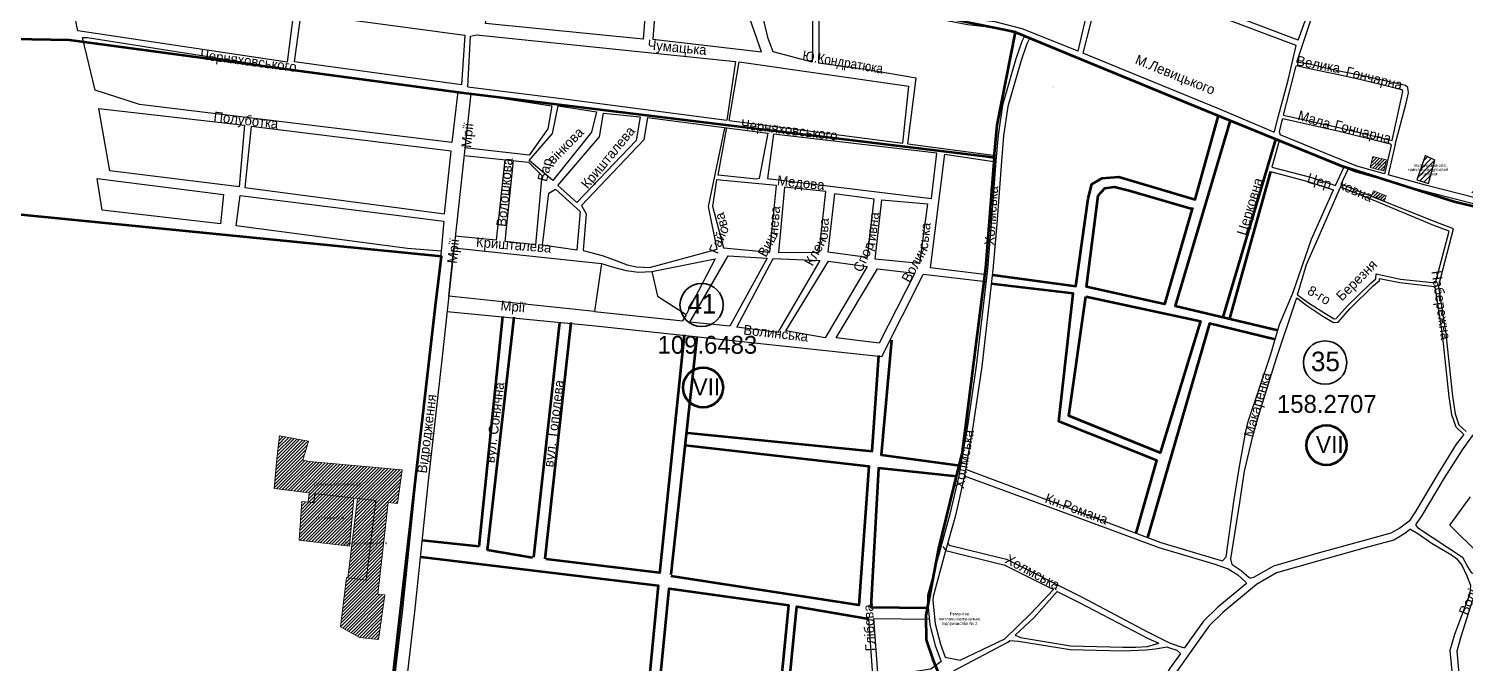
# Model space of a CAD drawing. Header units: millimetres. Extents: x 1378883 to 1389513, y 5662980 to 5673292.
# Drawn here: x 1381023 to 1383360, y 5667313 to 5668345 of the extents above; entities that cross this region are included whole.
import ezdxf
from ezdxf.enums import TextEntityAlignment as Align

# ---------------------------------------------------------------- set-up
doc = ezdxf.new("R2010")
doc.units = ezdxf.units.MM
for name, color, linetype in [('$Work', 1, 'Continuous'), ('N-raion', 1, 'Continuous'), ('zona', 3, 'Continuous'), ('вулиці', 7, 'Continuous'), ('ВулНазва', 7, 'Continuous'), ('КартаСкан', 252, 'Continuous'), ('НАДЗЕМКА', 7, 'Continuous'), ('площа', 7, 'Continuous'), ('район', 6, 'Continuous')]:
    doc.layers.add(name, color=color, linetype=linetype)
doc.layers.add('_5Інше', color=252, linetype='Continuous', lineweight=25)
doc.styles.add('GRAD', font='crr36__c.shx', dxfattribs={"oblique": 10})
picture_1 = doc.add_image_def('image1.tif', size_in_pixel=(29607, 29619))
pattern_1 = [(45, (2.4066, 2.8008), (-2.6516504294, 2.6516504294), [])]

# ---------------------------------------------------------------- blocks, each defined once
blk = doc.blocks.new('ТуріяВодоох')
at = {"layer": '_5Інше', "color": 140}
blk.add_lwpolyline([(46453, 25270), (46406, 25316), (46440, 25362)], dxfattribs=at)

msp = doc.modelspace()

# ---------------------------------------------------------------- hatches: boundary and pattern name
at = {"layer": 'вулиці', "lineweight": -2}
h = msp.add_hatch(dxfattribs=at)
h.set_pattern_fill('ANSI31', color=2, scale=30, style=0)
h.set_pattern_definition(pattern_1)
h.paths.add_polyline_path([(1383227.9, 5668113.4), (1383231.9, 5668131.3), (1383209.6, 5668137), (1383205.6, 5668119.1), (1383215.6, 5668116.5), (1383218.3, 5668115.8)])
h.paths.add_polyline_path([(1383212, 5668122.5), (1383227.8, 5668122.5), (1383227.8, 5668127.5), (1383212, 5668127.5)], flags=24)
h = msp.add_hatch(dxfattribs=at)
h.set_pattern_fill('ANSI31', color=5, scale=50, style=0)
h.set_pattern_definition([(45, (2.4066, 2.801), (-4.4194173824, 4.4194173824), [])])
h.paths.add_polyline_path([(1383310.6, 5668131.2), (1383296.1, 5668137.8), (1383295.1, 5668138.2), (1383287.4, 5668115.8), (1383281.3, 5668099.2), (1383300.2, 5668092.8)])
h.paths.add_polyline_path([(1383280.3, 5668105.1), (1383320.3, 5668105.1), (1383320.3, 5668112.6), (1383280.3, 5668112.6)], flags=9)
h.paths.add_polyline_path([(1383265.6, 5668118.8), (1383337.3, 5668118.8), (1383337.3, 5668126.3), (1383265.6, 5668126.3)], flags=9)
h.paths.add_polyline_path([(1383253.4, 5668112.6), (1383341.7, 5668112.6), (1383341.7, 5668117.6), (1383253.4, 5668117.6)], flags=9)
h = msp.add_hatch(dxfattribs=at)
h.set_pattern_fill('ANSI31', color=2, scale=30, style=0)
h.set_pattern_definition(pattern_1)
h.paths.add_polyline_path([(1383210.8, 5668081.4), (1383207.7, 5668072.3), (1383228.5, 5668064.1), (1383231.5, 5668072.9)])
h.paths.add_polyline_path([(1383212.7, 5668069.2), (1383228.6, 5668069.2), (1383228.6, 5668074.2), (1383212.7, 5668074.2)], flags=25)
h.paths.add_polyline_path([(1383280.3, 5668105.1), (1383320.3, 5668105.1), (1383320.3, 5668112.6), (1383280.3, 5668112.6)], flags=9)
h.paths.add_polyline_path([(1383142.8, 5668089.6), (1383216.3, 5668057.9), (1383222.6, 5668072.6), (1383149.2, 5668104.3)], flags=9)
h = msp.add_hatch(dxfattribs=at)
h.set_pattern_fill('ANSI31', color=2, scale=30, style=0)
h.set_pattern_definition(pattern_1)
h.paths.add_polyline_path([(1383377.5, 5668102.5), (1383370.7, 5668077), (1383398.1, 5668069.8), (1383404.8, 5668095.5)])
h.paths.add_polyline_path([(1383355.2, 5668081.4), (1383428.6, 5668081.4), (1383428.6, 5668088.9), (1383355.2, 5668088.9)], flags=9)
h = msp.add_hatch(dxfattribs=at)
h.set_pattern_fill('ANSI31', color=5, scale=30, style=0)
h.set_pattern_definition(pattern_1)
h.paths.add_polyline_path([(1381630.5, 5667627.5), (1381479.6, 5667641.2), (1381468.9, 5667642.9), (1381477.9, 5667673.9), (1381430.6, 5667682.9), (1381426.5, 5667645.5), (1381422, 5667596.9), (1381479, 5667590), (1381477.6, 5667574.9), (1381486.9, 5667573.8), (1381488.3, 5667589), (1381551.9, 5667581.5), (1381557.9, 5667580.9), (1381587.7, 5667577.3), (1381572.1, 5667448.2), (1381542.3, 5667451.8), (1381540.1, 5667452.1), (1381530.1, 5667372.1), (1381561.1, 5667354.9), (1381592.2, 5667351.4), (1381602.3, 5667424.2), (1381591.1, 5667425.4), (1381607.5, 5667574.5), (1381622.9, 5667572.8)])
h.paths.add_polyline_path([(1381486.2, 5667600.3), (1381563.1, 5667600.3), (1381563.1, 5667607.9), (1381486.2, 5667607.9)], flags=24)
h.paths.add_polyline_path([(1381533.6, 5667504.5), (1381606.8, 5667504.5), (1381606.8, 5667512.1), (1381533.6, 5667512.1)], flags=25)
h = msp.add_hatch(dxfattribs=at)
h.set_pattern_fill('ANSI31', color=12, scale=30, style=0)
h.set_pattern_definition(pattern_1)
h.paths.add_polyline_path([(1381488.3, 5667588.9), (1381486.9, 5667573.8), (1381467.3, 5667576), (1381463.1, 5667512.8), (1381544.5, 5667503.2), (1381551.8, 5667581.5)])
h.paths.add_polyline_path([(1381484.7, 5667545.6), (1381543.9, 5667545.6), (1381543.9, 5667553.1), (1381484.7, 5667553.1)], flags=24)
h.paths.add_polyline_path([(1381523.1, 5667504.6), (1381617.3, 5667504.6), (1381617.3, 5667512.1), (1381523.1, 5667512.1)], flags=9)
h = msp.add_hatch(dxfattribs=at)
h.set_pattern_fill('ANSI31', color=5, scale=30, style=0)
h.set_pattern_definition(pattern_1)
h.paths.add_polyline_path([(1381542.3, 5667451.8), (1381572.1, 5667448.2), (1381587.7, 5667577.3), (1381557.9, 5667580.9)])
h.paths.add_polyline_path([(1381523.1, 5667504.6), (1381617.3, 5667504.6), (1381617.3, 5667512.1), (1381523.1, 5667512.1)], flags=9)

# ---------------------------------------------------------------- linework, layer by layer
at = {"layer": '$Work', "color": 7, "lineweight": -2}
msp.add_lwpolyline([(1383310.6, 5668131.2), (1383296.1, 5668137.8), (1383295.1, 5668138.2), (1383287.4, 5668115.8), (1383281.3, 5668099.2), (1383300.2, 5668092.8)], close=True, dxfattribs=at)
at = {"layer": 'N-raion', "color": 1, "lineweight": 35}
for centre in [(1382117.7, 5667895.5), (1383132.1, 5667801.8)]:
    msp.add_circle(centre, 35.2, dxfattribs=at)
at = {"layer": 'zona', "color": 3, "lineweight": 60}
for centre in [(1382120, 5667761.3), (1383134.4, 5667667.6)]:
    msp.add_circle(centre, 32.5, dxfattribs=at)
at = {"layer": 'вулиці', "color": 7}
for points in [[(1382730.3, 5668308.3), (1382639.3, 5668344.6), (1382595.4, 5668356.1), (1382551.7, 5668361), (1382478.3, 5668375.3), (1382438.1, 5668389.8), (1382415.9, 5668403.5), (1382390.6, 5668438.6), (1382359.4, 5668513), (1382320.5, 5668602.6), (1382309.8, 5668625.8)], [(1382642.9, 5668332.4), (1382636.2, 5668335.1), (1382593.5, 5668346.2), (1382550.2, 5668351.1), (1382475.6, 5668365.6), (1382433.7, 5668380.8), (1382408.9, 5668396.1), (1382381.9, 5668433.6), (1382376, 5668447.7)], [(1382730.3, 5668308.3), (1382761.8, 5668443.9)], [(1383088.5, 5668326.2), (1382805.9, 5668433.3), (1382789.2, 5668441.9)], [(1383086.1, 5668290.3), (1383109.3, 5668360.5), (1383125.5, 5668444.1)], [(1381092.7, 5668422.2), (1381453.7, 5668371.4), (1381443.3, 5668290.2), (1381103, 5668341.1), (1381095.1, 5668377.7), (1381092.7, 5668422.2)], [(1382776.9, 5668437), (1382770.3, 5668432.9), (1382738.2, 5668305.1)], [(1383085.3, 5668317.3), (1382801.8, 5668424.1), (1382776.9, 5668437)], [(1382234.2, 5668307.3), (1382226, 5668328.7), (1382212.3, 5668385), (1382210.2, 5668403.7), (1382221.4, 5668415.2)], [(1381465.7, 5668370.2), (1381732.2, 5668334.1), (1381726.9, 5668253.7), (1381455.4, 5668290.9), (1381466.1, 5668370.1)], [(1383088.5, 5668326.2), (1383101.8, 5668363.5)], [(1381110.3, 5668330.3), (1381118.2, 5668330.3), (1381444.8, 5668278.9), (1381720.8, 5668242.7), (1381711.5, 5668159.6), (1381203.1, 5668221.4), (1381130.7, 5668245), (1381110.3, 5668330.3)], [(1381737.5, 5668250.5), (1381741.9, 5668332.6), (1381751.3, 5668335), (1382172.8, 5668291.6), (1382158.9, 5668196.2)], [(1382642.9, 5668332.4), (1382638.8, 5668323.9), (1382629.1, 5668295.6), (1382607.3, 5668220.5), (1382600, 5668171.5), (1382596.6, 5668130.1), (1382588.9, 5668028.4), (1382582.7, 5667953.7), (1382564.5, 5667796.5), (1382550.3, 5667699.1), (1382536, 5667617.9), (1382521.8, 5667555.3), (1382505.3, 5667495.7), (1382485.3, 5667422.9), (1382485, 5667415.4), (1382489, 5667375.2), (1382497.9, 5667341.5), (1382507.2, 5667315.5)], [(1382651.2, 5668329.1), (1382647.1, 5668320.4), (1382637.7, 5668292.9), (1382616.1, 5668218.5), (1382608.9, 5668170.5), (1382605.6, 5668129.4), (1382597.9, 5668027.7), (1382591.7, 5667952.9), (1382573.4, 5667795.4), (1382559.2, 5667697.6), (1382544.8, 5667616.1), (1382530.5, 5667553.1), (1382513.9, 5667493.3), (1382494.3, 5667421.5), (1382494.1, 5667415.7), (1382497.8, 5667376.8), (1382506.5, 5667344.2), (1382514.1, 5667322.8)], [(1383051.8, 5668164.5), (1383049.1, 5668165.5), (1382955.3, 5668205.1), (1382734.5, 5668295.9), (1382651.2, 5668329.1)], [(1382297.7, 5668290.1), (1382234.2, 5668307.3)], [(1383048.9, 5668176.5), (1382959.1, 5668214.4), (1382738.2, 5668305.1)], [(1383048.9, 5668176.5), (1383049.8, 5668177.3), (1383054.7, 5668197.2), (1383072.1, 5668261.2), (1383085.3, 5668317.3)], [(1382162.3, 5668195.7), (1382179, 5668291), (1382455, 5668251.3)], [(1382453.2, 5668157.7), (1382466.6, 5668264.6), (1382384.5, 5668278.6), (1382307.7, 5668288.7)], [(1383064.7, 5668204.3), (1383084.4, 5668282.4), (1383084.8, 5668284.5)], [(1383241.2, 5668163.1), (1383241.2, 5668163.1), (1383258.7, 5668242.4), (1383257.8, 5668245.4), (1383188.8, 5668262.2), (1383153.9, 5668269.6), (1383106.5, 5668279.4), (1383084.8, 5668284.5)], [(1383246.4, 5668156.7), (1383264.1, 5668223.5), (1383268.1, 5668240.5), (1383266.8, 5668248.9), (1383262.7, 5668252.2), (1383191.3, 5668268.9), (1383155.1, 5668275.5), (1383108.3, 5668286.3), (1383086.1, 5668290.3)], [(1381742, 5668239.3), (1381695.5, 5667811.4), (1381672.7, 5667609.3), (1381650.5, 5667396.3), (1381615, 5667094.7), (1381595.5, 5666903.1)], [(1381742, 5668239.3), (1381873.8, 5668219.3), (1381867.4, 5668181.8), (1381837.1, 5668139.4), (1381732.4, 5668151.2)], [(1381737.5, 5668250.5), (1381898.3, 5668230.3), (1382158.9, 5668196.2)], [(1381136.8, 5668215), (1381374, 5668187.7), (1381365, 5668087.6), (1381154.7, 5668113.9), (1381136.8, 5668215)], [(1381884.2, 5668219.2), (1381946.6, 5668209.4), (1381938.5, 5668176.7), (1381875.7, 5668097.9), (1381836.9, 5668130.7), (1381875, 5668174.5), (1381884.2, 5668219.2)], [(1381957.9, 5668207.5), (1382017.7, 5668201.7), (1382011.1, 5668162.8), (1381914.6, 5668062), (1381883.6, 5668089.8), (1381951.5, 5668168.9), (1381957.9, 5668207.5)], [(1381385, 5668185.9), (1381374.2, 5668086.7), (1381699.1, 5668043.8), (1381710.2, 5668145.4), (1381385, 5668185.9)], [(1382029.8, 5668200.6), (1382023.5, 5668164.2), (1381922.4, 5668057.3), (1381929.9, 5668043.7)], [(1382029.8, 5668200.6), (1382225.5, 5668174.7), (1382211.5, 5668101), (1382207.1, 5668100.1), (1382144.4, 5668106.6), (1382158.6, 5668184)], [(1382154.8, 5668183.2), (1382128.5, 5668055.9), (1382142.4, 5667985.6), (1382034.7, 5667956.6)], [(1382162.3, 5668195.7), (1382445.2, 5668158.7)], [(1383058.9, 5668172.3), (1383059, 5668173.3), (1383058, 5668177.3), (1383062.5, 5668195.3), (1383063.3, 5668198.5)], [(1383063.3, 5668198.5), (1383155.2, 5668178), (1383237.8, 5668157.7), (1383239.8, 5668155.3), (1383228.9, 5668108.8)], [(1383064.7, 5668204.3), (1383156.5, 5668183.8), (1383241.2, 5668163.1)], [(1382234.5, 5668173.4), (1382225, 5668101), (1382491.6, 5668068.7), (1382500.6, 5668142.2), (1382234.5, 5668173.4)], [(1383057.6, 5668162.5), (1383045.2, 5668119.6)], [(1383162.4, 5668119.3), (1383057.6, 5668162.5)], [(1383228.9, 5668108.8), (1383183.8, 5668121.3), (1383058.9, 5668172.3)], [(1381731.1, 5668138.8), (1381836.2, 5668127.6), (1381857.8, 5668106.3), (1381847.3, 5667993.3), (1381798.3, 5667998.9), (1381811.8, 5668130.3)], [(1382453.2, 5668157.6), (1382596.4, 5668138.8)], [(1382581.7, 5667944.4), (1382490.1, 5667956.1), (1382513.5, 5668140.8)], [(1382513.5, 5668140.8), (1382596.4, 5668128.1)], [(1383246.4, 5668156.7), (1383234.7, 5668107.1)], [(1381797.6, 5668131.8), (1381783.6, 5668000.8), (1381727.4, 5668006.5), (1381716.8, 5668007.5)], [(1383045.2, 5668119.6), (1383108.4, 5668103.4), (1383149.3, 5668089.9)], [(1383149.3, 5668089.9), (1383162.4, 5668119.3)], [(1383158.4, 5668092.1), (1383169.8, 5668116.3)], [(1383445, 5668041.7), (1383293.1, 5668080.4), (1383180.6, 5668111.9), (1383169.8, 5668116.3)], [(1381134.1, 5668101.1), (1381340, 5668075.1), (1381334.7, 5668027.7), (1381142.1, 5668049.9), (1381134.1, 5668101.1)], [(1382153.5, 5667988.5), (1382228.5, 5667981.3), (1382239.4, 5668089.9), (1382141.8, 5668099.1), (1382135.6, 5668056), (1382153.5, 5667988.5)], [(1383043.5, 5668112.7), (1383106.2, 5668095.7), (1383146, 5668082.6)], [(1383316.4, 5667925.3), (1383341.3, 5668019.3), (1383311.2, 5668030.5), (1383214.8, 5668069.1), (1383158.4, 5668092.1)], [(1383485.7, 5668053.2), (1383459.4, 5668048.4), (1383295.6, 5668090.1), (1383234.7, 5668107.1)], [(1381366.6, 5668073.6), (1381698.5, 5668031.7), (1381694, 5667983.2), (1381639.3, 5667987.1), (1381360.2, 5668024.3), (1381366.6, 5668073.6)], [(1381869.2, 5668077.2), (1381880.2, 5668084), (1381920.1, 5668047.5), (1381914.4, 5667984.4), (1381859, 5667992.6), (1381869.2, 5668077.2)], [(1382242.9, 5667981), (1382308.9, 5667981.2), (1382319.6, 5668080.2), (1382252.3, 5668087.2), (1382242.9, 5667981)], [(1382322.8, 5667981.8), (1382387.4, 5667973.1), (1382398.3, 5668067.8), (1382333.9, 5668076.2), (1382322.8, 5667981.8)], [(1382410.9, 5668066.5), (1382485.3, 5668060), (1382472.4, 5667962.8), (1382400.2, 5667970.1), (1382410.9, 5668066.5)], [(1382965.3, 5667479.2), (1382971, 5667485.9), (1382983.8, 5667576.2), (1382992.7, 5667632.6), (1383002.9, 5667689.9), (1383007.2, 5667706.1), (1383043.2, 5667813.9), (1383058.1, 5667864), (1383079.4, 5667914.8), (1383110.2, 5668002.5), (1383146, 5668082.6)], [(1383087.5, 5667912.2), (1383104.9, 5667899.2), (1383131.6, 5667882.3), (1383147.1, 5667873), (1383150.3, 5667873.4), (1383168.4, 5667893.9), (1383206.4, 5667931.2), (1383214.6, 5667938.2), (1383215, 5667946), (1383254.6, 5667937.7), (1383296.6, 5667932.9), (1383311.8, 5667931.7), (1383334.1, 5668015.6), (1383309, 5668024.9), (1383213, 5668064.6), (1383157.1, 5668087.2)], [(1383087.5, 5667912.2), (1383102, 5667961.3), (1383118.6, 5667999.3), (1383157.1, 5668087.2)], [(1381929.9, 5668043.7), (1381925.2, 5667984), (1381956.1, 5667976)], [(1381694, 5667983.2), (1381675.6, 5667813.6), (1381652.9, 5667611.8), (1381630.2, 5667395.6), (1381595.1, 5667096.7), (1381567.7, 5666827.1), (1381527.4, 5666509.7), (1381489.5, 5666187.6)], [(1381714.7, 5667988.3), (1381955, 5667963.1), (1381943.6, 5667885), (1381706.2, 5667909.6), (1381714.7, 5667988.3)], [(1381956.1, 5667976), (1381975.2, 5667968.8), (1381996.6, 5667960.6), (1382011.5, 5667957.5), (1382034.7, 5667956.6)], [(1382161, 5667975.4), (1382224.6, 5667971.5), (1382163.8, 5667860.8), (1382098.7, 5667867.7), (1382161, 5667975.4)], [(1381955, 5667963.1), (1381972.2, 5667957.7), (1381995, 5667951.7), (1382014.8, 5667948.7), (1382036.9, 5667950.1)], [(1382036.9, 5667950.1), (1382139.6, 5667970.3), (1382092.4, 5667879.8), (1382092.4, 5667879.8)], [(1382036.9, 5667950.1), (1382045.8, 5667909.9), (1382092.4, 5667879.8)], [(1382234, 5667970.9), (1382310.2, 5667967.9), (1382241.9, 5667851), (1382175, 5667859.7), (1382234, 5667970.9)], [(1382324.1, 5667967), (1382386.8, 5667958.2), (1382318.5, 5667842.1), (1382254.9, 5667853.5), (1382324.1, 5667967)], [(1382404.1, 5667954.2), (1382464.6, 5667947.4), (1382406.6, 5667833.3), (1382336.6, 5667842.3), (1382404.1, 5667954.2)], [(1382580.3, 5667932.9), (1382478.2, 5667945.3), (1382478.2, 5667945.3), (1382478.2, 5667945.3)], [(1383086, 5667907.3), (1383102.4, 5667894.9), (1383128.4, 5667877.2), (1383145.8, 5667866.8), (1383153.3, 5667867.7), (1383172.8, 5667889.8), (1383210.5, 5667926.8), (1383220.5, 5667935.3), (1383220.7, 5667938.7), (1383253.6, 5667931.8), (1383296, 5667927), (1383310.6, 5667925.8)], [(1382980.8, 5667473.4), (1382978.6, 5667482.5), (1382993.3, 5667574.2), (1383001.2, 5667625.1), (1383014.3, 5667682.2), (1383020, 5667702.7), (1383052.7, 5667807.4), (1383083.7, 5667899.7), (1383086, 5667907.3)], [(1383310.6, 5667925.8), (1383322.5, 5667847.8), (1383327.9, 5667797), (1383333.3, 5667746.4), (1383337.8, 5667717.2), (1383344.6, 5667697.2), (1383358.1, 5667684.8)], [(1383316.4, 5667925.3), (1383328.4, 5667848.7), (1383333.9, 5667797.7), (1383339.3, 5667747.1), (1383343.6, 5667718.6), (1383349.8, 5667700.6), (1383361.9, 5667689.5)], [(1383517.8, 5667828.4), (1383472.5, 5667780.1), (1383408.8, 5667716.1), (1383371.6, 5667682.5), (1383355, 5667660), (1383325.4, 5667613.5), (1383289.5, 5667553.3), (1383279.2, 5667538.1)], [(1383358.1, 5667684.8), (1383345.2, 5667668.9), (1383315.1, 5667619.6), (1383279.4, 5667559.7), (1383268.7, 5667544), (1383253.8, 5667532.8), (1383239.3, 5667524.5), (1383194.2, 5667512.1), (1383118.9, 5667491.2), (1383048.4, 5667470.9), (1383015.5, 5667452.1), (1383011.5, 5667451.1)], [(1382547, 5667628.7), (1382749.3, 5667552.4), (1382864.7, 5667509.4), (1382953.9, 5667482.9), (1382965.3, 5667479.2)], [(1382545.1, 5667617.5), (1382746.2, 5667543.9), (1382861.8, 5667500.9), (1382951.2, 5667474.4), (1382974.5, 5667466.7), (1382990.1, 5667456.8), (1383003, 5667444.8), (1383004.2, 5667442.7)], [(1383271.1, 5667530.8), (1383260.4, 5667522.8), (1383243.9, 5667513.3), (1383197.4, 5667500.5), (1383122.2, 5667479.6), (1383053.2, 5667459.8), (1383020.7, 5667440.9), (1382965.7, 5667395.3), (1382943.4, 5667373.6), (1382921.9, 5667343.3), (1382890.3, 5667299), (1382873.4, 5667271.7), (1382857.8, 5667227)], [(1383271.1, 5667530.8), (1383283.2, 5667524), (1383306.5, 5667507.6), (1383337.7, 5667489), (1383346.2, 5667483), (1383354.5, 5667472.5), (1383362.5, 5667455.3), (1383368.8, 5667439.7), (1383367.7, 5667425.6), (1383342.7, 5667359.6), (1383335.1, 5667333.6), (1383343, 5667250.4)], [(1383279.2, 5667538.1), (1383282.7, 5667533.4), (1383355.6, 5667485.2), (1383364.4, 5667469), (1383369.6, 5667460.5), (1383374.1, 5667458.1), (1383376.6, 5667457.7), (1383382.7, 5667470.9), (1383385.7, 5667485.6), (1383387.9, 5667490.7), (1383391.7, 5667495), (1383415.9, 5667513.5)], [(1382518.1, 5667508.5), (1382520.7, 5667505.1), (1382604.7, 5667484.4), (1382613.7, 5667482.3), (1382736.6, 5667420.6), (1382843.3, 5667364.2), (1382879.2, 5667346.1), (1382894.2, 5667340.5), (1382903.3, 5667337.9)], [(1382510.2, 5667502.5), (1382514.9, 5667496.3), (1382602.3, 5667474.7), (1382610.2, 5667472.9), (1382690, 5667432.8)], [(1382980.8, 5667473.4), (1382995.6, 5667464), (1383008.4, 5667452.2), (1383011.5, 5667451.1)], [(1383004.2, 5667442.7), (1382957.7, 5667404.3), (1382934.3, 5667381.4), (1382912.1, 5667350.3), (1382903.3, 5667337.9)], [(1382514.1, 5667322.8), (1382538.4, 5667317.9), (1382611, 5667352.5), (1382652.8, 5667393.1), (1382690, 5667432.8)], [(1382628, 5667358.6), (1382658.6, 5667387.5), (1382696, 5667429.8)], [(1382696, 5667429.8), (1382732, 5667411.7), (1382844, 5667353.1), (1382861.4, 5667345.6)], [(1383371.8, 5667416), (1383353.1, 5667356.1), (1383346.3, 5667332.5), (1383353.7, 5667253.9)], [(1382397, 5667285.7), (1382389.8, 5667385.4)], [(1382397.8, 5667385.9), (1382488.1, 5667384.5)], [(1382507.2, 5667315.5), (1382490.5, 5667303.5), (1382404.7, 5667290.2), (1382397.8, 5667385.9)], [(1382521.6, 5667291), (1382529.6, 5667301.6), (1382616, 5667347.3), (1382619.1, 5667350.1)], [(1382619.1, 5667350.1), (1382633.4, 5667348.9), (1382717.5, 5667335), (1382802.8, 5667333.1), (1382840.8, 5667334.9), (1382855.7, 5667336.4), (1382875, 5667339.7)], [(1382628, 5667358.6), (1382636.6, 5667354.6), (1382718, 5667341), (1382802.9, 5667339.1), (1382824, 5667339.2), (1382843.1, 5667340.3), (1382861.4, 5667345.6)], [(1382896.6, 5667328.5), (1382880.3, 5667305.7), (1382862.5, 5667276.9), (1382838.4, 5667207.9), (1382817.2, 5667147.6), (1382797.6, 5667079), (1382793, 5667067.1)], [(1382875, 5667339.7), (1382877.3, 5667338.7), (1382890.9, 5667334), (1382896.6, 5667328.5)]]:
    msp.add_lwpolyline(points, dxfattribs=at)
at = {"layer": 'вулиці', "color": 7, "lineweight": -2}
for points in [[(1381777.7, 5668435.4), (1381914.5, 5668432.2), (1382030.4, 5668424.9), (1382022.4, 5668327.5), (1381766.1, 5668353.3), (1381777.7, 5668435.4)], [(1382045.4, 5668422.5), (1382038.2, 5668328), (1382215.3, 5668307.1), (1382178.4, 5668413.1), (1382045.5, 5668423.3)], [(1382295.3, 5668430.7), (1382297.7, 5668424), (1382298.2, 5668316.4), (1382297.7, 5668290.1)], [(1382305.2, 5668432.8), (1382307.7, 5668425.7), (1382308.2, 5668316.3), (1382307.7, 5668288.7)], [(1382445.2, 5668158.7), (1382455, 5668251.3)], [(1381703.5, 5667885.1), (1381945, 5667861.7), (1382410.7, 5667812), (1382478.2, 5667945.3)], [(1381943.6, 5667885), (1382087, 5667869.5), (1382093.3, 5667879.3)]]:
    msp.add_lwpolyline(points, dxfattribs=at)
at = {"layer": 'вулиці', "color": 2, "lineweight": 70}
for points in [[(1382590.7, 5667944.3), (1382726.5, 5667926.2), (1382746.4, 5668068.9), (1382752.5, 5668091.9), (1382769.4, 5668101.6), (1382796.7, 5668104), (1382920.5, 5668067.1), (1382958.9, 5668203.6)], [(1382977.7, 5668195.7), (1382888.3, 5667894.3), (1383055.4, 5667854.7)], [(1382966.1, 5667875.9), (1383051.8, 5668164.5)], [(1383043.5, 5668112.7), (1382976.6, 5667873.4)], [(1382916.3, 5668054.1), (1382870.7, 5667896.9), (1382743.8, 5667925.2), (1382763, 5668073.7), (1382773.8, 5668085.5), (1382789.5, 5668087.9), (1382813.6, 5668081.6), (1382915.7, 5668051.9)], [(1382824.6, 5667524.3), (1382858.4, 5667642.4), (1382698.8, 5667706.3), (1382722.1, 5667914.4), (1382602.5, 5667928.5), (1382589.1, 5667930)], [(1382742.8, 5667909.1), (1382929.4, 5667869.3), (1382863.6, 5667655.2), (1382715.3, 5667715), (1382742.8, 5667909.1)], [(1381793.9, 5667876.9), (1381755.1, 5667503)], [(1381769.1, 5667496.8), (1381812.5, 5667875.5)], [(1381886.2, 5667867), (1381844.3, 5667485.2)], [(1381862.9, 5667482.8), (1381905.2, 5667866.9)], [(1383050.9, 5667839.5), (1382944, 5667865.3), (1382843.1, 5667517.4)], [(1382089.3, 5667846.9), (1382049.1, 5667459)], [(1382068, 5667457.1), (1382110.6, 5667844)], [(1382426.7, 5667838.5), (1382409.7, 5667651.7), (1382537.7, 5667634.5)], [(1382095.2, 5667687.6), (1382395.3, 5667658), (1382406.1, 5667813.3)], [(1382091.1, 5667667.5), (1382389.5, 5667633.6), (1382373.6, 5667407.6), (1382068.3, 5667454.4)], [(1382533.2, 5667616.6), (1382405.6, 5667630), (1382392.8, 5667403.9), (1382486, 5667403.1)], [(1381755.1, 5667503), (1381662.9, 5667512.5)], [(1381660.9, 5667486.2), (1382047, 5667439.2), (1382019.1, 5667151.1)], [(1381842.7, 5667484.2), (1381769.1, 5667496.8)], [(1382049.4, 5667459.8), (1381864.1, 5667482.1)], [(1382037.5, 5667158.7), (1382065.1, 5667434.2), (1382247.5, 5667408.9), (1382258.9, 5667407.4), (1382240.9, 5667224.9)], [(1382255.1, 5667229.5), (1382272.5, 5667405.2), (1382389.8, 5667385.4)]]:
    msp.add_lwpolyline(points, dxfattribs=at)
at = {"layer": 'ВулНазва', "color": 7, "lineweight": 9}
for points in [[(1383209.6, 5668137), (1383231.9, 5668131.3), (1383227.9, 5668113.4), (1383218.3, 5668115.8), (1383215.6, 5668116.5), (1383205.6, 5668119.1), (1383209.6, 5668137)], [(1383207.7, 5668072.3), (1383210.8, 5668081.4), (1383231.5, 5668072.9), (1383228.5, 5668064.1), (1383207.7, 5668072.3)], [(1381551.9, 5667581.5), (1381488.3, 5667589), (1381486.9, 5667573.8), (1381477.6, 5667574.9), (1381479, 5667590), (1381422, 5667596.9), (1381426.5, 5667645.5), (1381430.6, 5667682.9), (1381477.9, 5667673.9), (1381468.9, 5667642.9), (1381479.6, 5667641.2), (1381630.5, 5667627.5), (1381622.9, 5667572.8), (1381607.5, 5667574.5), (1381591.1, 5667425.4), (1381602.3, 5667424.2), (1381592.2, 5667351.4), (1381561.1, 5667354.9), (1381530.1, 5667372.1), (1381540.1, 5667452.1), (1381542.3, 5667451.8), (1381572.1, 5667448.2), (1381587.7, 5667577.3), (1381557.9, 5667580.9), (1381551.9, 5667581.5)], [(1381544.5, 5667503.2), (1381463.1, 5667512.8), (1381467.3, 5667576), (1381486.9, 5667573.8), (1381488.3, 5667588.9), (1381551.8, 5667581.5), (1381544.5, 5667503.2)], [(1381557.9, 5667580.9), (1381587.7, 5667577.3), (1381572.1, 5667448.2), (1381542.3, 5667451.8), (1381557.9, 5667580.9)]]:
    msp.add_lwpolyline(points, close=True, dxfattribs=at)
at = {"layer": 'район', "color": 6, "lineweight": 100}
for points in [[(1382593.5, 5668135.6), (1382598.3, 5668187.8), (1382628.5, 5668339.2), (1382457.7, 5668373.7)], [(1380876.3, 5668330.5), (1381088.6, 5668326.8), (1381725.7, 5668240.8), (1382156.9, 5668188.5), (1382578.5, 5668137.5), (1382593.5, 5668135.6), (1382579.7, 5667955.2), (1382541.6, 5667656.1), (1382533.6, 5667623.6), (1382503.3, 5667499.5), (1382482.7, 5667390.3), (1382483.3, 5667350.8), (1382493.2, 5667320.6), (1382502.8, 5667297.9)], [(1382628.5, 5668339.2), (1382725.5, 5668299.2), (1382948.4, 5668207.4), (1383048.2, 5668166.8), (1383162.8, 5668120)], [(1383490.8, 5668027.6), (1383342.3, 5668063), (1383162.8, 5668120)], [(1381477.2, 5666153), (1381504.5, 5666361.7), (1381536.1, 5666602.3), (1381568.6, 5666873.2), (1381599.6, 5667149.2), (1381637.3, 5667483.1), (1381684.8, 5667894.2), (1381694.2, 5667974.1), (1380900.4, 5668053)]]:
    msp.add_lwpolyline(points, dxfattribs=at)

# ---------------------------------------------------------------- block references
at = {"layer": 'вулиці', "color": 7}
msp.add_blockref('ТуріяВодоох', (1336928.9, 5642221.4), dxfattribs=at)

# ---------------------------------------------------------------- texts
at = {"layer": 'N-raion', "color": 1, "lineweight": 35}
for s, p in [('41', (1382094.6, 5667881.6)), ('35', (1383109.1, 5667787.9))]:
    msp.add_text(s, height=31.73, dxfattribs=at).set_placement(p)
for s, p in [('109.6483', (1382127.1, 5667816.2)), ('158.2707', (1383134.9, 5667720.1))]:
    msp.add_text(s, height=29.05, dxfattribs=at).set_placement(p, align=Align.CENTER)
at = {"layer": 'zona', "color": 3, "lineweight": 60}
for p in [(1382102.8, 5667748.5), (1383117.2, 5667654.8)]:
    msp.add_text('VII', height=27.66, dxfattribs=at).set_placement(p)
at = {"layer": 'вулиці', "color": 7, "style": 'GRAD'}
msp.add_text('41', height=1, rotation=344.6434, dxfattribs=at).set_placement((1382691.4, 5668252.5))
msp.add_text('41', height=1, rotation=344.6434, dxfattribs=at).set_placement((1382691.4, 5668252.5))
at = {"layer": 'ВулНазва', "color": 1, "lineweight": 9}
for s, rotation, p in [('Чумацька', 354.6821, (1382077.5, 5668312.1)), ('Черняховського', 352.4111, (1381380, 5668290.3)), ('М.Левицького', 338.0087, (1382887.5, 5668268)), ('Велика', 349.5927, (1383121.2, 5668286.6)), ('Гончарна', 345.7123, (1383211.5, 5668261.9)), ('Полуботка', 353.3914, (1381376.1, 5668194.2)), ('Мала', 343.7576, (1383114.6, 5668197)), ('Мрiї ', 84.5379, (1381738.7, 5668174.2)), ('Кришталева', 50.4382, (1381967.1, 5668134.1)), ('Черняховського', 353.0139, (1382260, 5668178)), ('Гончарна', 345.7123, (1383193, 5668175)), ('вiнкова', 45.3915, (1381895.9, 5668154.9)), ('Волошкова', 84.4169, (1381797, 5668078.8)), ('Бар', 75.3257, (1381865, 5668114.7)), ('Медова', 353.9756, (1382279, 5668092)), ('Церковна', 73.1399, (1383012, 5668055)), ('Цер', 343.293, (1383122.2, 5668094.7)), ('ковна', 336.6639, (1383182.7, 5668081.1)), ('Холмська', 86.1294, (1382589.1, 5668040.8)), ('ва', 106.5798, (1382149.2, 5668033.9)), ('нева', 84.6843, (1382235.8, 5668033)), ('тивна', 83.0871, (1382395.4, 5668018.3)), ('Гайо', 66.1449, (1382145.3, 5668002.4)), ('ова', 85.9213, (1382315.9, 5668019.2)), ('ська', 83.4025, (1382480.3, 5668008.1)), ('Мрiї ', 84.5379, (1381715.8, 5667986)), ('Кришталева', 355.5558, (1381811.8, 5667990.8)), ('Виш', 62.6143, (1382225.4, 5667995)), ('Клен', 61.3771, (1382302.9, 5667982.7)), ('Спор', 65.5244, (1382383.4, 5667973)), ('Волин', 61.3034, (1382464.1, 5667961.8)), ('Березня', 44.9851, (1383185, 5667934.2)), ('Набережна', 278.0527, (1383319.2, 5667895)), ('8-го', 329.637, (1383122.5, 5667911.4)), ('Мрiї ', 355.5262, (1381813.6, 5667890.9)), ('Волинська', 353.7397, (1382238.4, 5667849.6)), ('Макаренка', 74.5833, (1383023.9, 5667732.7)), ('Вiдродження', 82.87, (1381672.3, 5667685.9)), ('Холмська', 79.9517, (1382544.8, 5667644.9)), ('Кн.Романа', 339.9488, (1382727.7, 5667563.9)), ('Холмська', 331.7405, (1382656.3, 5667461.1)), ('Волi', 67.1903, (1383364.5, 5667413)), ('Глібова', 92.8683, (1382389.9, 5667370.5))]:
    msp.add_text(s, height=16, rotation=rotation, dxfattribs=at).set_placement(p, align=Align.MIDDLE)
at = {"layer": 'ВулНазва', "color": 1, "lineweight": 9, "width": 0.9}
msp.add_text('Ю.Кондратюка', height=16, rotation=350.3767, dxfattribs=at).set_placement((1382347.1, 5668288.2), align=Align.MIDDLE)
at = {"layer": 'ВулНазва', "color": 7, "lineweight": 9}
for s, p in [('маг.', (1383219.9, 5668125)), ('навчально-курсовий ', (1383300.9, 5668115.1)), ('Волинський обл. ', (1383304.8, 5668122.5)), (' комбінат', (1383300.3, 5668108.9)), ('маг.', (1383220.7, 5668071.7)), ('Пожежна частина № 34', (1381524.6, 5667604.1)), ('ПП Чайка О.Ф.', (1381514.3, 5667549.4)), ('Пожежна частина № 4', (1381570.2, 5667508.3)), ('Ремонтне', (1382537.3, 5667393.3)), ('житлово-комунальне', (1382537.7, 5667384.2)), ('підприємство № 2', (1382537.3, 5667377.1))]:
    msp.add_text(s, height=5, dxfattribs=at).set_placement(p, align=Align.MIDDLE)
at = {"layer": 'ВулНазва', "color": 1, "lineweight": 9}
for s, p in [('вул. Сонячна', (1381780.4, 5667637.8)), ('вул. Тополева', (1381876.2, 5667631))]:
    msp.add_text(s, height=16, rotation=82.87, dxfattribs=at).set_placement(p)
at = {"layer": 'НАДЗЕМКА', "color": 6, "style": 'GRAD'}
msp.add_text('41', height=1, rotation=344.6434, dxfattribs=at).set_placement((1382689, 5668249.7))
msp.add_text('41', height=1, rotation=344.6434, dxfattribs=at).set_placement((1382689, 5668249.7))
msp.add_text('41', height=1, rotation=344.6434, dxfattribs=at).set_placement((1382689, 5668249.7))
msp.add_text('41', height=1, rotation=344.6434, dxfattribs=at).set_placement((1382689, 5668249.7))
at = {"layer": 'площа', "color": 6, "style": 'GRAD'}
msp.add_text('41', height=1, rotation=344.6434, dxfattribs=at).set_placement((1382689, 5668249.7))
msp.add_text('41', height=1, rotation=344.6434, dxfattribs=at).set_placement((1382689, 5668249.7))

# ---------------------------------------------------------------- pictures from other files: only their frames are drawn
at = {"layer": 'КартаСкан'}
image = msp.add_image(picture_1, insert=(1378952, 5663192.3), size_in_units=(10026.9, 10031), rotation=0.39543, dxfattribs=at)
image.dxf.flags = 15

doc.saveas('drawing.dxf')
